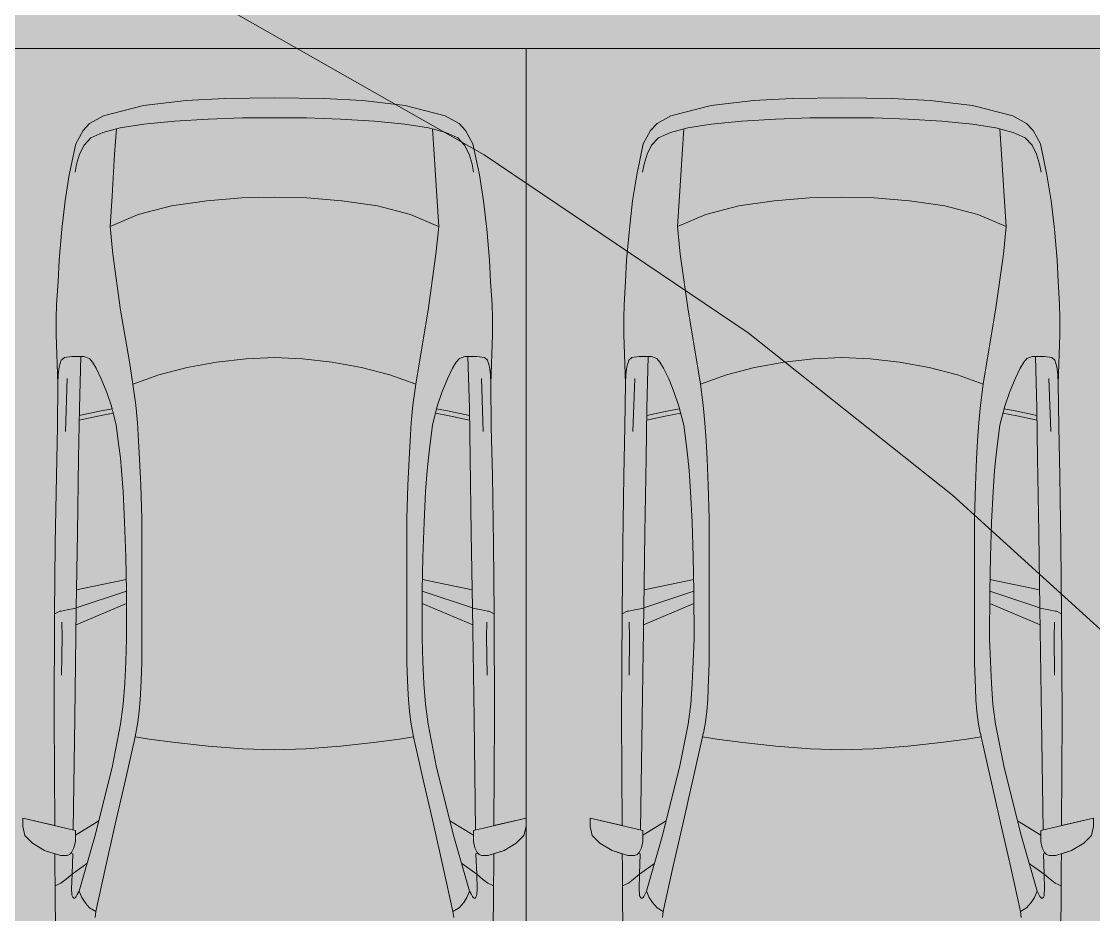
# Model space of a CAD drawing. Header units: millimetres. Extents: x 132836 to 1862386, y -330276 to -143438.
# Drawn here: x 396994 to 401457, y -269216 to -265498 of the extents above; entities that cross this region are included whole.
import ezdxf

# ---------------------------------------------------------------- set-up
doc = ezdxf.new("R2010")
doc.units = ezdxf.units.MM
doc.header["$MEASUREMENT"] = 0
doc.layers.add('Extérieur - Environnement', color=7, linetype='Continuous')
doc.layers.add('Nouveau_CN_02_00', color=7, linetype='Continuous')

msp = doc.modelspace()

# ---------------------------------------------------------------- hatches: boundary and pattern name
at = {"linetype": 'Continuous', "lineweight": 0, "true_color": 0x6f6f6f}
h = msp.add_hatch(color=8, dxfattribs=at)
h.paths.add_polyline_path([(360547.961, -295062.571), (487920.34, -293826.868), (487920.34, -270902.734), (487462.568, -270902.734), (472913.119, -271040.575), (472913.119, -163437.635), (371855.719, -163437.635), (371855.719, -271040.575), (371882.482, -271040.57), (371882.665, -272000.514, -0.40942736), (367883.201, -275935.042), (360547.961, -275935.042)])
h.paths.add_polyline_path([(377135.103, -260639.953), (373845.103, -260639.953), (373845.103, -248364.953), (373845.103, -243089.974), (373845.103, -242189.974), (377135.103, -242189.974)], flags=0)
h.paths.add_polyline_path([(380202.952, -171995.57), (431505.799, -171995.57), (464309.564, -171995.57), (464309.564, -262465.571), (462925.553, -262565.571), (438593.575, -262550.571), (437925.553, -262550.571), (436549.587, -262550.571), (436549.587, -189810.571), (412055.061, -189810.571), (412055.061, -201780.57), (412055.061, -204495.57), (415454.069, -204495.57), (415454.069, -208495.57), (415454.069, -218295.57), (405655.061, -218295.57), (405655.061, -222495.57), (415474.561, -222495.57), (415474.561, -260810.571), (380202.952, -260810.571), (380202.952, -230015.57), (380202.952, -193810.571)], flags=0)
h.paths.add_polyline_path([(381436.562, -269433.913, -0.09031866), (381558.292, -268727.623, -0.20144873), (382612.158, -267592.74, -0.10421145), (383417.525, -267415.055), (384017.498, -267409.371, -0.10404461), (384824.873, -267571.244, -0.23825546), (385983.776, -268953.318, -0.05518862), (386036.355, -269390.334), (386038.45, -269611.438), (386050.565, -270890.267), (385792.102, -271892.761, -0.26794919), (384069.602, -272909.124), (383469.629, -272914.808, -0.19371746), (382078.771, -272370.185, -0.07056876), (381728.183, -271931.262, -0.1316525), (381450.772, -270933.845)], flags=0)
h.paths.add_polyline_path([(394027.271, -275599.002, -0.4157911), (392016.505, -273599.031), (392016.505, -273452.052), (392030.007, -267377.824, -0.3805567), (394016.505, -265609.826), (394094.233, -265609.826), (394094.233, -270609.826), (409094.233, -270609.826), (409094.233, -265609.826), (414055.71, -265609.826, -0.41421356), (415555.71, -267109.826), (415555.71, -273660.699, -0.34550161), (413836.804, -275433.432)], flags=0)
h.paths.add_polyline_path([(424209.612, -271504.083, -0.13447393), (423930.467, -270484.937), (423930.467, -268984.937, -0.41421356), (425930.467, -266984.937), (426530.467, -266984.937, -0.41421356), (428530.467, -268984.937), (428530.467, -270484.937, -0.12882035), (428273.55, -271465.581, -0.27093629), (426530.467, -272484.937), (425930.467, -272484.937, -0.26498)], flags=0)
h.paths.add_polyline_path([(436562.206, -273329.325), (436569.468, -267730.336, -0.09856151), (436800.237, -266943.721), (436817.2, -266951.545, -0.258849), (438654.998, -265605.827), (438652.661, -265587.294), (439337.088, -265587.294), (439337.088, -265687.294), (439337.088, -270687.294), (469237.088, -270687.294), (469237.088, -265687.294), (470907.523, -265687.294), (472885.813, -265687.294), (472885.813, -267687.294), (472885.813, -271062.255, 0.00134576), (472885.842, -271073.021), (472896.728, -273095.233, -0.41421356), (470907.523, -275105.97), (462184.053, -275105.97, -0.00518896), (462130.957, -275116.103), (454147.511, -275196.191), (438770.531, -275253.24, -0.38655333), (436572.608, -273475.385, -0.02518922)], flags=0)

# ---------------------------------------------------------------- linework, layer by layer
at = {"color": 255, "linetype": 'Continuous', "lineweight": 5, "flags": 128}
for points in [[(399094.233, -265609.826), (396594.233, -265609.826)], [(399094.233, -265609.826), (399094.233, -270609.826)], [(401594.233, -265609.826), (399094.233, -265609.826)], [(399094.233, -270609.826), (399094.233, -265609.826)]]:
    msp.add_lwpolyline(points, dxfattribs=at)
at = {"layer": 'Extérieur - Environnement', "color": 7, "linetype": 'Continuous', "lineweight": 13}
for p, q in [((397678.983, -265827.229), (397502.044, -265848.141)), ((397502.044, -265848.141), (397678.983, -265827.229)), ((397839.112, -265818.421), (397678.983, -265827.229)), ((397678.983, -265827.229), (397839.112, -265818.421)), ((398046.555, -265815.829), (397839.112, -265818.421)), ((397839.112, -265818.421), (398046.555, -265815.829)), ((398253.999, -265818.421), (398046.555, -265815.829)), ((398253.999, -265818.421), (398046.555, -265815.829)), ((398414.128, -265827.229), (398253.999, -265818.421)), ((398414.128, -265827.229), (398253.999, -265818.421)), ((398591.067, -265848.141), (398414.128, -265827.229)), ((398591.067, -265848.141), (398414.128, -265827.229)), ((400041.481, -265827.229), (399864.542, -265848.141)), ((399864.542, -265848.141), (400041.481, -265827.229)), ((400201.61, -265818.421), (400041.481, -265827.229)), ((400041.481, -265827.229), (400201.61, -265818.421)), ((400409.054, -265815.829), (400201.61, -265818.421)), ((400201.61, -265818.421), (400409.054, -265815.829)), ((400616.497, -265818.421), (400409.054, -265815.829)), ((400616.497, -265818.421), (400409.054, -265815.829)), ((400776.626, -265827.229), (400616.497, -265818.421)), ((400776.626, -265827.229), (400616.497, -265818.421)), ((400953.565, -265848.141), (400776.626, -265827.229)), ((400953.565, -265848.141), (400776.626, -265827.229)), ((397502.044, -265848.141), (397335.019, -265890.768)), ((397335.019, -265890.768), (397502.044, -265848.141)), ((398758.091, -265890.768), (398591.067, -265848.141)), ((398758.091, -265890.768), (398591.067, -265848.141)), ((399864.542, -265848.141), (399697.518, -265890.768)), ((399697.518, -265890.768), (399864.542, -265848.141)), ((401120.59, -265890.768), (400953.565, -265848.141)), ((401120.59, -265890.768), (400953.565, -265848.141)), ((397277.423, -265922.978), (397250.561, -265951.886)), ((397250.561, -265951.886), (397277.423, -265922.978)), ((397335.019, -265890.768), (397277.423, -265922.978)), ((397277.423, -265922.978), (397335.019, -265890.768)), ((397503.092, -265925.17), (397630.321, -265912.628)), ((397630.321, -265912.628), (397770.88, -265904.21)), ((397770.88, -265904.21), (397913.429, -265899.543)), ((397913.429, -265899.543), (398046.555, -265898.228)), ((398179.682, -265899.543), (398046.555, -265898.228)), ((398322.231, -265904.21), (398179.682, -265899.543)), ((398462.79, -265912.628), (398322.231, -265904.21)), ((398590.018, -265925.17), (398462.79, -265912.628)), ((398815.687, -265922.978), (398758.091, -265890.768)), ((398815.687, -265922.978), (398758.091, -265890.768)), ((398842.55, -265951.886), (398815.687, -265922.978)), ((398842.55, -265951.886), (398815.687, -265922.978)), ((399639.922, -265922.978), (399613.059, -265951.886)), ((399613.059, -265951.886), (399639.922, -265922.978)), ((399697.518, -265890.768), (399639.922, -265922.978)), ((399639.922, -265922.978), (399697.518, -265890.768)), ((399865.591, -265925.17), (399992.819, -265912.628)), ((399992.819, -265912.628), (400133.378, -265904.21)), ((400133.378, -265904.21), (400275.927, -265899.543)), ((400275.927, -265899.543), (400409.054, -265898.228)), ((400542.18, -265899.543), (400409.054, -265898.228)), ((400684.729, -265904.21), (400542.18, -265899.543)), ((400825.288, -265912.628), (400684.729, -265904.21)), ((400952.517, -265925.17), (400825.288, -265912.628)), ((401178.186, -265922.978), (401120.59, -265890.768)), ((401178.186, -265922.978), (401120.59, -265890.768)), ((401205.048, -265951.886), (401178.186, -265922.978)), ((401205.048, -265951.886), (401178.186, -265922.978)), ((397250.561, -265951.886), (397219.91, -266006.605)), ((397219.91, -266006.605), (397250.561, -265951.886)), ((397283.192, -265982.004), (397332.87, -265959.465)), ((397404.793, -265940.611), (397332.87, -265959.465)), ((397388.828, -265944.796), (397381.696, -266049.877)), ((397404.793, -265940.611), (397503.11, -265925.168)), ((398688.318, -265940.611), (398590.001, -265925.168)), ((398688.318, -265940.611), (398760.241, -265959.465)), ((398704.283, -265944.796), (398711.414, -266049.877)), ((398809.919, -265982.004), (398760.241, -265959.465)), ((398873.201, -266006.605), (398842.55, -265951.886)), ((398873.201, -266006.605), (398842.55, -265951.886)), ((399613.059, -265951.886), (399582.408, -266006.605)), ((399582.408, -266006.605), (399613.059, -265951.886)), ((399645.69, -265982.004), (399695.368, -265959.465)), ((399767.291, -265940.611), (399695.368, -265959.465)), ((399751.326, -265944.796), (399744.195, -266049.877)), ((399767.291, -265940.611), (399865.608, -265925.168)), ((401050.816, -265940.611), (400952.499, -265925.168)), ((401050.816, -265940.611), (401122.739, -265959.465)), ((401066.781, -265944.796), (401073.913, -266049.877)), ((401172.417, -265982.004), (401122.739, -265959.465)), ((401235.699, -266006.605), (401205.048, -265951.886)), ((401235.699, -266006.605), (401205.048, -265951.886)), ((397219.91, -266006.605), (397193.015, -266135.655)), ((397193.015, -266135.655), (397219.91, -266006.605)), ((397235.708, -266050.788), (397254.571, -266012.192)), ((397254.571, -266012.192), (397283.192, -265982.004)), ((398838.54, -266012.192), (398809.919, -265982.004)), ((398857.403, -266050.788), (398838.54, -266012.192)), ((398900.096, -266135.655), (398873.201, -266006.605)), ((398900.096, -266135.655), (398873.201, -266006.605)), ((399582.408, -266006.605), (399555.513, -266135.655)), ((399555.513, -266135.655), (399582.408, -266006.605)), ((399598.206, -266050.788), (399617.069, -266012.192)), ((399617.069, -266012.192), (399645.69, -265982.004)), ((401201.038, -266012.192), (401172.417, -265982.004)), ((401219.901, -266050.788), (401201.038, -266012.192)), ((401262.594, -266135.655), (401235.699, -266006.605)), ((401262.594, -266135.655), (401235.699, -266006.605)), ((397223.428, -266091.6), (397235.708, -266050.788)), ((397381.696, -266049.877), (397370.8, -266225.535)), ((398711.414, -266049.877), (398722.31, -266225.535)), ((398869.683, -266091.6), (398857.403, -266050.788)), ((399585.926, -266091.6), (399598.206, -266050.788)), ((399744.195, -266049.877), (399733.299, -266225.535)), ((401073.913, -266049.877), (401084.809, -266225.535)), ((401232.181, -266091.6), (401219.901, -266050.788)), ((397217.031, -266125.362), (397223.428, -266091.6)), ((398876.08, -266125.362), (398869.683, -266091.6)), ((399579.529, -266125.362), (399585.926, -266091.6)), ((401238.578, -266125.362), (401232.181, -266091.6)), ((397193.015, -266135.655), (397175.721, -266244.436)), ((397193.015, -266135.655), (397175.721, -266244.436)), ((398917.39, -266244.436), (398900.096, -266135.655)), ((398900.096, -266135.655), (398917.39, -266244.436)), ((399555.513, -266135.655), (399538.219, -266244.436)), ((399555.513, -266135.655), (399538.219, -266244.436)), ((401279.888, -266244.436), (401262.594, -266135.655)), ((401262.594, -266135.655), (401279.888, -266244.436)), ((397370.8, -266225.535), (397362.509, -266351.114)), ((397911.802, -266232.471), (397765.274, -266243.793)), ((398046.555, -266229.025), (397911.802, -266232.471)), ((398046.555, -266229.025), (398181.309, -266232.471)), ((398181.309, -266232.471), (398327.837, -266243.793)), ((398722.31, -266225.535), (398730.602, -266351.114)), ((399733.299, -266225.535), (399725.007, -266351.114)), ((400274.3, -266232.471), (400127.772, -266243.793)), ((400409.054, -266229.025), (400274.3, -266232.471)), ((400409.054, -266229.025), (400543.807, -266232.471)), ((400543.807, -266232.471), (400690.335, -266243.793)), ((401084.809, -266225.535), (401093.1, -266351.114)), ((397175.722, -266244.425), (397161.898, -266362.504)), ((397175.722, -266244.425), (397161.898, -266362.504)), ((397175.721, -266244.436), (397175.722, -266244.425)), ((397617.718, -266265.635), (397479.898, -266300.677)), ((397765.274, -266243.793), (397617.718, -266265.635)), ((398327.837, -266243.793), (398475.393, -266265.635)), ((398475.393, -266265.635), (398613.213, -266300.677)), ((398917.389, -266244.425), (398931.212, -266362.504)), ((398931.212, -266362.504), (398917.39, -266244.436)), ((399538.22, -266244.425), (399524.397, -266362.504)), ((399538.22, -266244.425), (399524.397, -266362.504)), ((399538.219, -266244.436), (399538.22, -266244.425)), ((399980.216, -266265.635), (399842.396, -266300.677)), ((400127.772, -266243.793), (399980.216, -266265.635)), ((400690.335, -266243.793), (400837.891, -266265.635)), ((400837.891, -266265.635), (400975.711, -266300.677)), ((401279.887, -266244.425), (401293.711, -266362.504)), ((401293.711, -266362.504), (401279.888, -266244.436)), ((397479.898, -266300.677), (397362.577, -266351.806)), ((398613.213, -266300.677), (398730.534, -266351.806)), ((399842.396, -266300.677), (399725.075, -266351.806)), ((400975.711, -266300.677), (401093.032, -266351.806)), ((397161.898, -266362.504), (397150.376, -266490.991)), ((397150.376, -266490.991), (397161.898, -266362.504)), ((397362.509, -266351.114), (397373.85, -266467.05)), ((398730.602, -266351.114), (398719.261, -266467.05)), ((398942.735, -266490.991), (398931.212, -266362.504)), ((398942.735, -266490.991), (398931.212, -266362.504)), ((399524.397, -266362.504), (399512.874, -266490.991)), ((399512.874, -266490.991), (399524.397, -266362.504)), ((399725.007, -266351.114), (399736.348, -266467.05)), ((401093.1, -266351.114), (401081.759, -266467.05)), ((401305.233, -266490.991), (401293.711, -266362.504)), ((401305.233, -266490.991), (401293.711, -266362.504)), ((397150.376, -266490.991), (397146.58, -266580)), ((397146.58, -266580), (397150.376, -266490.991)), ((397373.85, -266467.05), (397406.649, -266699.145)), ((398719.261, -266467.05), (398686.461, -266699.145)), ((398946.531, -266580), (398942.735, -266490.991)), ((398946.531, -266580), (398942.735, -266490.991)), ((399512.874, -266490.991), (399509.078, -266580)), ((399509.078, -266580), (399512.874, -266490.991)), ((399736.348, -266467.05), (399769.148, -266699.145)), ((401081.759, -266467.05), (401048.96, -266699.145)), ((401309.029, -266580), (401305.233, -266490.991)), ((401309.029, -266580), (401305.233, -266490.991)), ((397146.58, -266580), (397140.155, -266675.753)), ((397140.155, -266675.753), (397146.58, -266580)), ((398952.956, -266675.753), (398946.531, -266580)), ((398952.956, -266675.753), (398946.531, -266580)), ((399509.078, -266580), (399502.653, -266675.753)), ((399502.653, -266675.753), (399509.078, -266580)), ((401315.454, -266675.753), (401309.029, -266580)), ((401315.454, -266675.753), (401309.029, -266580)), ((397140.155, -266675.753), (397138.39, -266733.636)), ((397138.39, -266733.636), (397140.155, -266675.753)), ((398954.721, -266733.636), (398952.956, -266675.753)), ((398954.721, -266733.636), (398952.956, -266675.753)), ((399502.653, -266675.753), (399500.888, -266733.636)), ((399500.888, -266733.636), (399502.653, -266675.753)), ((401317.219, -266733.636), (401315.454, -266675.753)), ((401317.219, -266733.636), (401315.454, -266675.753)), ((397406.649, -266699.145), (397442.822, -266914.757)), ((398686.461, -266699.145), (398650.289, -266914.757)), ((399769.148, -266699.145), (399805.32, -266914.757)), ((401048.96, -266699.145), (401012.787, -266914.757)), ((397138.39, -266733.636), (397138.346, -266802.209)), ((397138.39, -266733.636), (397138.346, -266802.209)), ((398954.765, -266802.209), (398954.721, -266733.636)), ((398954.721, -266733.636), (398954.765, -266802.209)), ((399500.888, -266733.636), (399500.844, -266802.209)), ((399500.888, -266733.636), (399500.844, -266802.209)), ((401317.263, -266802.209), (401317.219, -266733.636)), ((401317.219, -266733.636), (401317.263, -266802.209)), ((397138.346, -266802.209), (397145.607, -267005.182)), ((397145.607, -267005.182), (397138.346, -266802.209)), ((398947.504, -267005.182), (398954.765, -266802.209)), ((398947.504, -267005.182), (398954.765, -266802.209)), ((399500.844, -266802.209), (399508.105, -267005.182)), ((399508.105, -267005.182), (399500.844, -266802.209)), ((401310.002, -267005.182), (401317.263, -266802.209)), ((401310.002, -267005.182), (401317.263, -266802.209)), ((397172.3, -266896.747), (397159.599, -266907.239)), ((397203.277, -266891.975), (397172.3, -266896.747)), ((397253.891, -266893.182), (397203.277, -266891.975)), ((397234.686, -267108.099), (397240.509, -266892.863)), ((397276.366, -266900.359), (397253.891, -266893.182)), ((397289.364, -266915.534), (397276.366, -266900.359)), ((397929.02, -266901.845), (397806.337, -266915.731)), ((398046.555, -266897.126), (397929.02, -266901.845)), ((398046.555, -266897.126), (398164.091, -266901.845)), ((398164.091, -266901.845), (398286.774, -266915.731)), ((398803.747, -266915.534), (398816.745, -266900.359)), ((398816.745, -266900.359), (398839.22, -266893.182)), ((398839.22, -266893.182), (398889.833, -266891.975)), ((398858.425, -267108.099), (398852.602, -266892.863)), ((398889.833, -266891.975), (398920.811, -266896.747)), ((398920.811, -266896.747), (398933.512, -266907.239)), ((399534.798, -266896.747), (399522.097, -266907.239)), ((399565.776, -266891.975), (399534.798, -266896.747)), ((399616.389, -266893.182), (399565.776, -266891.975)), ((399597.184, -267108.099), (399603.007, -266892.863)), ((399638.864, -266900.359), (399616.389, -266893.182)), ((399651.862, -266915.534), (399638.864, -266900.359)), ((400291.518, -266901.845), (400168.835, -266915.731)), ((400409.054, -266897.126), (400291.518, -266901.845)), ((400409.054, -266897.126), (400526.589, -266901.845)), ((400526.589, -266901.845), (400649.272, -266915.731)), ((401166.245, -266915.534), (401179.243, -266900.359)), ((401179.243, -266900.359), (401201.718, -266893.182)), ((401201.718, -266893.182), (401252.332, -266891.975)), ((401220.923, -267108.099), (401215.1, -266892.863)), ((401252.332, -266891.975), (401283.309, -266896.747)), ((401283.309, -266896.747), (401296.01, -266907.239)), ((397151.194, -266935.244), (397146.88, -266966.747)), ((397159.599, -266907.239), (397151.194, -266935.244)), ((397304.258, -266941.727), (397289.364, -266915.534)), ((397325.662, -266985.75), (397304.258, -266941.727)), ((397442.822, -266914.757), (397458.035, -267007.801)), ((397683.582, -266938.334), (397565.733, -266969.199)), ((397806.337, -266915.731), (397683.582, -266938.334)), ((398286.774, -266915.731), (398409.528, -266938.334)), ((398409.528, -266938.334), (398527.378, -266969.199)), ((398650.289, -266914.757), (398635.076, -267007.801)), ((398767.448, -266985.75), (398788.853, -266941.727)), ((398788.853, -266941.727), (398803.747, -266915.534)), ((398933.512, -266907.239), (398941.917, -266935.244)), ((398941.917, -266935.244), (398946.231, -266966.747)), ((399513.692, -266935.244), (399509.378, -266966.747)), ((399522.097, -266907.239), (399513.692, -266935.244)), ((399666.756, -266941.727), (399651.862, -266915.534)), ((399688.161, -266985.75), (399666.756, -266941.727)), ((399805.32, -266914.757), (399820.533, -267007.801)), ((400046.081, -266938.334), (399928.231, -266969.199)), ((400168.835, -266915.731), (400046.081, -266938.334)), ((400649.272, -266915.731), (400772.027, -266938.334)), ((400772.027, -266938.334), (400889.876, -266969.199)), ((401012.787, -266914.757), (400997.574, -267007.801)), ((401129.947, -266985.75), (401151.351, -266941.727)), ((401151.351, -266941.727), (401166.245, -266915.534)), ((401296.01, -266907.239), (401304.415, -266935.244)), ((401304.415, -266935.244), (401308.729, -266966.747)), ((397146.88, -266966.747), (397145.607, -267005.182)), ((397184.273, -266983.945), (397176.856, -267204.725)), ((397349.077, -267043.022), (397325.662, -266985.75)), ((397565.733, -266969.199), (397458.035, -267007.801)), ((398527.378, -266969.199), (398635.076, -267007.801)), ((398744.033, -267043.022), (398767.448, -266985.75)), ((398908.838, -266983.945), (398916.255, -267204.725)), ((398946.231, -266966.747), (398947.504, -267005.182)), ((399509.378, -266966.747), (399508.105, -267005.182)), ((399546.771, -266983.945), (399539.354, -267204.725)), ((399711.576, -267043.022), (399688.161, -266985.75)), ((399928.231, -266969.199), (399820.533, -267007.801)), ((400889.876, -266969.199), (400997.574, -267007.801)), ((401106.532, -267043.022), (401129.947, -266985.75)), ((401271.336, -266983.945), (401278.753, -267204.725)), ((401308.729, -266966.747), (401310.002, -267005.182)), ((397145.607, -267005.182), (397143.393, -267185.487)), ((397143.393, -267185.487), (397145.607, -267005.182)), ((397458.035, -267007.801), (397469.707, -267095.228)), ((398635.076, -267007.801), (398623.404, -267095.228)), ((398949.718, -267185.487), (398947.504, -267005.182)), ((398949.718, -267185.487), (398947.504, -267005.182)), ((399508.105, -267005.182), (399505.891, -267185.487)), ((399505.891, -267185.487), (399508.105, -267005.182)), ((399820.533, -267007.801), (399832.205, -267095.228)), ((400997.574, -267007.801), (400985.902, -267095.228)), ((401312.216, -267185.487), (401310.002, -267005.182)), ((401312.216, -267185.487), (401310.002, -267005.182)), ((397368.407, -267099.683), (397349.077, -267043.022)), ((398724.704, -267099.683), (398744.033, -267043.022)), ((399730.905, -267099.683), (399711.576, -267043.022)), ((401087.202, -267099.683), (401106.532, -267043.022)), ((397231.753, -267315.416), (397234.686, -267108.099)), ((397234.265, -267137.834), (397318.653, -267120.602)), ((397318.38, -267139.896), (397375.795, -267128.746)), ((397318.653, -267120.602), (397371.134, -267110.411)), ((397388.241, -267177.701), (397368.407, -267099.683)), ((397469.705, -267095.211), (397476.398, -267168.735)), ((398623.406, -267095.211), (398616.713, -267168.735)), ((398704.87, -267177.701), (398724.704, -267099.683)), ((398774.731, -267139.896), (398717.316, -267128.746)), ((398774.458, -267120.602), (398721.977, -267110.411)), ((398858.846, -267137.834), (398774.458, -267120.602)), ((398861.358, -267315.416), (398858.425, -267108.099)), ((399594.251, -267315.416), (399597.184, -267108.099)), ((399596.763, -267137.834), (399681.151, -267120.602)), ((399680.878, -267139.896), (399738.293, -267128.746)), ((399681.151, -267120.602), (399733.632, -267110.411)), ((399750.739, -267177.701), (399730.905, -267099.683)), ((399832.203, -267095.211), (399838.896, -267168.735)), ((400985.904, -267095.211), (400979.211, -267168.735)), ((401067.368, -267177.701), (401087.202, -267099.683)), ((401137.229, -267139.896), (401079.814, -267128.746)), ((401136.956, -267120.602), (401084.475, -267110.411)), ((401221.344, -267137.834), (401136.956, -267120.602)), ((401223.856, -267315.416), (401220.923, -267108.099)), ((397233.992, -267157.127), (397318.38, -267139.896)), ((397476.397, -267168.721), (397481.364, -267243.196)), ((398616.714, -267168.721), (398611.747, -267243.196)), ((398859.119, -267157.127), (398774.731, -267139.896)), ((399596.49, -267157.127), (399680.878, -267139.896)), ((399838.895, -267168.721), (399843.862, -267243.196)), ((400979.212, -267168.721), (400974.245, -267243.196)), ((401221.617, -267157.127), (401137.229, -267139.896)), ((397143.393, -267185.487), (397139.044, -267388.698)), ((397143.393, -267185.487), (397139.044, -267388.698)), ((397399.65, -267265.192), (397388.241, -267177.701)), ((398693.461, -267265.192), (398704.87, -267177.701)), ((398954.067, -267388.698), (398949.718, -267185.487)), ((398949.718, -267185.487), (398954.067, -267388.698)), ((399505.891, -267185.487), (399501.542, -267388.698)), ((399505.891, -267185.487), (399501.542, -267388.698)), ((399762.148, -267265.192), (399750.739, -267177.701)), ((401055.959, -267265.192), (401067.368, -267177.701)), ((401316.565, -267388.698), (401312.216, -267185.487)), ((401312.216, -267185.487), (401316.565, -267388.698)), ((397481.364, -267243.192), (397485.767, -267319.989)), ((398611.747, -267243.192), (398607.344, -267319.989)), ((399843.862, -267243.192), (399848.265, -267319.989)), ((400974.245, -267243.192), (400969.842, -267319.989)), ((397405.497, -267314.77), (397399.65, -267265.192)), ((398687.614, -267314.77), (398693.461, -267265.192)), ((399767.995, -267314.77), (399762.148, -267265.192)), ((401050.112, -267314.77), (401055.959, -267265.192)), ((397226.793, -267626.213), (397231.753, -267315.416)), ((397410.591, -267366.608), (397405.497, -267314.77)), ((397485.767, -267319.979), (397490.532, -267428.1)), ((398607.344, -267319.979), (398602.579, -267428.1)), ((398682.52, -267366.608), (398687.614, -267314.77)), ((398866.318, -267626.213), (398861.358, -267315.416)), ((399589.291, -267626.213), (399594.251, -267315.416)), ((399773.089, -267366.608), (399767.995, -267314.77)), ((399848.265, -267319.979), (399853.03, -267428.1)), ((400969.842, -267319.979), (400965.077, -267428.1)), ((401045.018, -267366.608), (401050.112, -267314.77)), ((401228.816, -267626.213), (401223.856, -267315.416)), ((397139.044, -267388.698), (397134.258, -267671.932)), ((397139.044, -267388.698), (397134.258, -267671.932)), ((397416.828, -267454.622), (397410.591, -267366.608)), ((398676.283, -267454.622), (398682.52, -267366.608)), ((398958.853, -267671.932), (398954.067, -267388.698)), ((398954.067, -267388.698), (398958.853, -267671.932)), ((399501.542, -267388.698), (399496.756, -267671.932)), ((399501.542, -267388.698), (399496.756, -267671.932)), ((399779.326, -267454.622), (399773.089, -267366.608)), ((401038.781, -267454.622), (401045.018, -267366.608)), ((401321.351, -267671.932), (401316.565, -267388.698)), ((401316.565, -267388.698), (401321.351, -267671.932)), ((397490.532, -267428.096), (397494.503, -267565.617)), ((398602.579, -267428.096), (398598.608, -267565.617)), ((399853.03, -267428.096), (399857.001, -267565.617)), ((400965.077, -267428.096), (400961.106, -267565.617)), ((397423.215, -267582.751), (397416.828, -267454.622)), ((398669.896, -267582.751), (398676.283, -267454.622)), ((399785.713, -267582.751), (399779.326, -267454.622)), ((401032.394, -267582.751), (401038.781, -267454.622)), ((397494.503, -267565.617), (397494.541, -268168.583)), ((398598.608, -267565.617), (398598.569, -268168.583)), ((399857.001, -267565.617), (399857.04, -268168.583)), ((400961.106, -267565.617), (400961.068, -268168.583)), ((397428.215, -267725.992), (397423.215, -267582.751)), ((398664.896, -267725.992), (398669.896, -267582.751)), ((399790.713, -267725.992), (399785.713, -267582.751)), ((401027.394, -267725.992), (401032.394, -267582.751)), ((397221.832, -267940.513), (397226.793, -267626.213)), ((398871.278, -267940.513), (398866.318, -267626.213)), ((399584.331, -267940.513), (399589.291, -267626.213)), ((401233.777, -267940.513), (401228.816, -267626.213)), ((397134.258, -267671.932), (397131.74, -267963.179)), ((397134.258, -267671.932), (397131.74, -267963.179)), ((398961.371, -267963.179), (398958.853, -267671.932)), ((398958.853, -267671.932), (398961.371, -267963.179)), ((399496.756, -267671.932), (399494.238, -267963.179)), ((399496.756, -267671.932), (399494.238, -267963.179)), ((401323.869, -267963.179), (401321.351, -267671.932)), ((401321.351, -267671.932), (401323.869, -267963.179)), ((397430.638, -267869.522), (397428.215, -267725.992)), ((398662.473, -267869.522), (398664.896, -267725.992)), ((399793.136, -267869.522), (399790.713, -267725.992)), ((401024.971, -267869.522), (401027.394, -267725.992)), ((397223.049, -267863.438), (397429.82, -267821.075)), ((398870.062, -267863.438), (398663.291, -267821.075)), ((399585.547, -267863.438), (399792.318, -267821.075)), ((401232.56, -267863.438), (401025.789, -267821.075)), ((397430.638, -267869.522), (397221.85, -267939.422)), ((397431.177, -268067.536), (397430.638, -267869.522)), ((398661.934, -268067.536), (398662.473, -267869.522)), ((398662.473, -267869.522), (398871.261, -267939.422)), ((399793.136, -267869.522), (399584.348, -267939.422)), ((399793.675, -268067.536), (399793.136, -267869.522)), ((401024.432, -268067.536), (401024.971, -267869.522)), ((401024.971, -267869.522), (401233.759, -267939.422)), ((397220.861, -268009.492), (397430.778, -267921.066)), ((398872.25, -268009.492), (398662.333, -267921.066)), ((399583.359, -268009.492), (399793.276, -267921.066)), ((401234.748, -268009.492), (401024.831, -267921.066)), ((397131.74, -267963.179), (397129.772, -268396.057)), ((397129.772, -268396.057), (397131.74, -267963.179)), ((397131.74, -267963.179), (397153.449, -267953.414)), ((397153.449, -267953.414), (397155.404, -267952.848)), ((397155.404, -267952.848), (397158.662, -267952.153)), ((397158.662, -267952.153), (397184.575, -267947.497)), ((397184.575, -267947.497), (397221.832, -267940.513)), ((397221.832, -267940.513), (397215.394, -268397.667)), ((398871.278, -267940.513), (398877.717, -268397.667)), ((398908.535, -267947.497), (398871.278, -267940.513)), ((398934.449, -267952.153), (398908.535, -267947.497)), ((398937.707, -267952.848), (398934.449, -267952.153)), ((398939.662, -267953.414), (398937.707, -267952.848)), ((398961.371, -267963.179), (398939.662, -267953.414)), ((398963.339, -268396.057), (398961.371, -267963.179)), ((398963.339, -268396.057), (398961.371, -267963.179)), ((399494.238, -267963.179), (399492.27, -268396.057)), ((399492.27, -268396.057), (399494.238, -267963.179)), ((399494.238, -267963.179), (399515.947, -267953.414)), ((399515.947, -267953.414), (399517.902, -267952.848)), ((399517.902, -267952.848), (399521.16, -267952.153)), ((399521.16, -267952.153), (399547.074, -267947.497)), ((399547.074, -267947.497), (399584.331, -267940.513)), ((399584.331, -267940.513), (399577.892, -268397.667)), ((401233.777, -267940.513), (401240.215, -268397.667)), ((401271.034, -267947.497), (401233.777, -267940.513)), ((401296.947, -267952.153), (401271.034, -267947.497)), ((401300.205, -267952.848), (401296.947, -267952.153)), ((401302.16, -267953.414), (401300.205, -267952.848)), ((401323.869, -267963.179), (401302.16, -267953.414)), ((401325.837, -268396.057), (401323.869, -267963.179)), ((401325.837, -268396.057), (401323.869, -267963.179)), ((397161.634, -267998.102), (397163.133, -268059.366)), ((398931.476, -267998.102), (398929.978, -268059.366)), ((399524.133, -267998.102), (399525.631, -268059.366)), ((401293.975, -267998.102), (401292.476, -268059.366)), ((397163.133, -268059.366), (397160.557, -268218.695)), ((398929.978, -268059.366), (398932.554, -268218.695)), ((399525.631, -268059.366), (399523.055, -268218.695)), ((401292.476, -268059.366), (401295.052, -268218.695)), ((397428.026, -268161.626), (397431.177, -268067.536)), ((398665.085, -268161.626), (398661.934, -268067.536)), ((399790.524, -268161.626), (399793.675, -268067.536)), ((401027.583, -268161.626), (401024.432, -268067.536)), ((397423.831, -268254.25), (397428.026, -268161.626)), ((397494.541, -268168.583), (397490.705, -268272.869)), ((398598.569, -268168.583), (398602.406, -268272.869)), ((398669.28, -268254.25), (398665.085, -268161.626)), ((399786.329, -268254.25), (399790.524, -268161.626)), ((399857.04, -268168.583), (399853.203, -268272.869)), ((400961.068, -268168.583), (400964.904, -268272.869)), ((401031.778, -268254.25), (401027.583, -268161.626)), ((397417.732, -268340.402), (397423.831, -268254.25)), ((397490.705, -268272.861), (397488.171, -268322.037)), ((398602.406, -268272.861), (398604.94, -268322.037)), ((398675.379, -268340.402), (398669.28, -268254.25)), ((399780.23, -268340.402), (399786.329, -268254.25)), ((399853.203, -268272.861), (399850.669, -268322.037)), ((400964.904, -268272.861), (400967.438, -268322.037)), ((401037.877, -268340.402), (401031.778, -268254.25)), ((397488.172, -268322.021), (397484.373, -268369.172)), ((398604.939, -268322.021), (398608.737, -268369.172)), ((399850.67, -268322.021), (399846.872, -268369.172)), ((400967.437, -268322.021), (400971.236, -268369.172)), ((397406.586, -268423.653), (397417.732, -268340.402)), ((397484.375, -268369.15), (397478.552, -268415.392)), ((398608.736, -268369.15), (398614.559, -268415.392)), ((398686.525, -268423.653), (398675.379, -268340.402)), ((399769.084, -268423.653), (399780.23, -268340.402)), ((399846.873, -268369.15), (399841.05, -268415.392)), ((400971.234, -268369.15), (400977.057, -268415.392)), ((401049.023, -268423.653), (401037.877, -268340.402)), ((397129.772, -268396.057), (397132.25, -268845.441)), ((397132.25, -268845.441), (397129.772, -268396.057)), ((397215.394, -268397.667), (397208.947, -268863.714)), ((397371.17, -268603.04), (397406.586, -268423.653)), ((397478.552, -268415.392), (397470.122, -268460.76)), ((398614.559, -268415.392), (398622.989, -268460.76)), ((398721.941, -268603.04), (398686.525, -268423.653)), ((398877.717, -268397.667), (398884.164, -268863.714)), ((398960.861, -268845.441), (398963.339, -268396.057)), ((398960.861, -268845.441), (398963.339, -268396.057)), ((399492.27, -268396.057), (399494.748, -268845.441)), ((399494.748, -268845.441), (399492.27, -268396.057)), ((399577.892, -268397.667), (399571.445, -268863.714)), ((399733.668, -268603.04), (399769.084, -268423.653)), ((399841.05, -268415.392), (399832.62, -268460.76)), ((400977.057, -268415.392), (400985.487, -268460.76)), ((401084.439, -268603.04), (401049.023, -268423.653)), ((401240.215, -268397.667), (401246.662, -268863.714)), ((401323.359, -268845.441), (401325.837, -268396.057)), ((401323.359, -268845.441), (401325.837, -268396.057)), ((397466.822, -268475.566), (397469.9, -268461.25)), ((397469.9, -268461.25), (397470.208, -268460.57)), ((398623.211, -268461.25), (398622.903, -268460.57)), ((398626.289, -268475.566), (398623.211, -268461.25)), ((399829.32, -268475.566), (399832.398, -268461.25)), ((399832.398, -268461.25), (399832.706, -268460.57)), ((400985.709, -268461.25), (400985.401, -268460.57)), ((400988.787, -268475.566), (400985.709, -268461.25)), ((397466.822, -268475.566), (397426.664, -268655.526)), ((397466.822, -268475.566), (397525.792, -268485.628)), ((397525.792, -268485.628), (397634.409, -268499.786)), ((397634.409, -268499.786), (397771.493, -268514.384)), ((398458.702, -268499.786), (398321.618, -268514.384)), ((398567.319, -268485.628), (398458.702, -268499.786)), ((398626.289, -268475.566), (398567.319, -268485.628)), ((398626.289, -268475.566), (398666.447, -268655.526)), ((399829.32, -268475.566), (399789.162, -268655.526)), ((399829.32, -268475.566), (399888.29, -268485.628)), ((399888.29, -268485.628), (399996.907, -268499.786)), ((399996.907, -268499.786), (400133.991, -268514.384)), ((400821.2, -268499.786), (400684.116, -268514.384)), ((400929.817, -268485.628), (400821.2, -268499.786)), ((400988.787, -268475.566), (400929.817, -268485.628)), ((400988.787, -268475.566), (401028.945, -268655.526)), ((397771.493, -268514.384), (397915.938, -268525.771)), ((397915.938, -268525.771), (398046.555, -268530.294)), ((398177.173, -268525.771), (398046.555, -268530.294)), ((398321.618, -268514.384), (398177.173, -268525.771)), ((400133.991, -268514.384), (400278.436, -268525.771)), ((400278.436, -268525.771), (400409.054, -268530.294)), ((400539.671, -268525.771), (400409.054, -268530.294)), ((400684.116, -268514.384), (400539.671, -268525.771)), ((397298.97, -268890.783), (397371.17, -268603.04)), ((398794.141, -268890.783), (398721.941, -268603.04)), ((399661.468, -268890.783), (399733.668, -268603.04)), ((401156.639, -268890.783), (401084.439, -268603.04)), ((397426.664, -268655.526), (397384.484, -268840.117)), ((398666.447, -268655.526), (398708.627, -268840.117)), ((399789.162, -268655.526), (399746.982, -268840.117)), ((401028.945, -268655.526), (401071.125, -268840.117)), ((397132.25, -268845.441), (396998.878, -268814.641)), ((396998.878, -268814.641), (396998.878, -268848.929)), ((396998.878, -268814.641), (397170.913, -268854.37)), ((396998.878, -268814.641), (396998.878, -268848.929)), ((397315.344, -268825.526), (397218.162, -268886.011)), ((398777.767, -268825.526), (398874.949, -268886.011)), ((399094.233, -268814.641), (398922.198, -268854.37)), ((399094.233, -268814.641), (398960.861, -268845.441)), ((399094.233, -268848.929), (399094.233, -268814.641)), ((399094.233, -268814.641), (399094.233, -268848.929)), ((399494.748, -268845.441), (399361.376, -268814.641)), ((399361.376, -268814.641), (399361.376, -268848.929)), ((399361.376, -268814.641), (399533.411, -268854.37)), ((399361.376, -268814.641), (399361.376, -268848.929)), ((399677.842, -268825.526), (399580.66, -268886.011)), ((401140.265, -268825.526), (401237.447, -268886.011)), ((401456.731, -268814.641), (401284.696, -268854.37)), ((401456.731, -268814.641), (401323.359, -268845.441)), ((401456.731, -268848.929), (401456.731, -268814.641)), ((401456.731, -268814.641), (401456.731, -268848.929)), ((396998.878, -268848.929), (397007.738, -268887.061)), ((397007.738, -268887.061), (396998.878, -268848.929)), ((397170.913, -268854.37), (397194.042, -268859.874)), ((397194.042, -268859.874), (397218.162, -268866.089)), ((397218.162, -268866.089), (397218.162, -268911.236)), ((397384.484, -268840.117), (397343.334, -269020.407)), ((398708.627, -268840.117), (398749.777, -269020.407)), ((398899.069, -268859.874), (398874.949, -268866.089)), ((398874.949, -268866.089), (398874.949, -268911.236)), ((398922.198, -268854.37), (398899.069, -268859.874)), ((399085.373, -268887.061), (399094.233, -268848.929)), ((399085.373, -268887.061), (399094.233, -268848.929)), ((399361.376, -268848.929), (399370.236, -268887.061)), ((399370.236, -268887.061), (399361.376, -268848.929)), ((399533.411, -268854.37), (399556.54, -268859.874)), ((399556.54, -268859.874), (399580.66, -268866.089)), ((399580.66, -268866.089), (399580.66, -268911.236)), ((399746.982, -268840.117), (399705.832, -269020.407)), ((401071.125, -268840.117), (401112.275, -269020.407)), ((401261.567, -268859.874), (401237.447, -268866.089)), ((401237.447, -268866.089), (401237.447, -268911.236)), ((401284.696, -268854.37), (401261.567, -268859.874)), ((401447.871, -268887.061), (401456.731, -268848.929)), ((401447.871, -268887.061), (401456.731, -268848.929)), ((397007.738, -268887.061), (397039.596, -268919.021)), ((397039.596, -268919.021), (397007.738, -268887.061)), ((397218.162, -268911.236), (397212.151, -268937.763)), ((397298.97, -268890.783), (397233.556, -269117.89)), ((398794.141, -268890.783), (398859.555, -269117.89)), ((398874.949, -268911.236), (398880.96, -268937.763)), ((399053.515, -268919.021), (399085.373, -268887.061)), ((399053.515, -268919.021), (399085.373, -268887.061)), ((399370.236, -268887.061), (399402.094, -268919.021)), ((399402.094, -268919.021), (399370.236, -268887.061)), ((399580.66, -268911.236), (399574.649, -268937.763)), ((399661.468, -268890.783), (399596.054, -269117.89)), ((401156.639, -268890.783), (401222.053, -269117.89)), ((401237.447, -268911.236), (401243.458, -268937.763)), ((401416.013, -268919.021), (401447.871, -268887.061)), ((401416.013, -268919.021), (401447.871, -268887.061)), ((397039.596, -268919.021), (397090.136, -268948.512)), ((397090.136, -268948.512), (397039.596, -268919.021)), ((397090.136, -268948.512), (397132.65, -268962.73)), ((397156.112, -268970.577), (397090.136, -268948.512)), ((397202.343, -268957.87), (397194.268, -268965.404)), ((397212.151, -268937.763), (397202.343, -268957.87)), ((398880.96, -268937.763), (398890.768, -268957.87)), ((398890.768, -268957.87), (398898.843, -268965.404)), ((398936.999, -268970.577), (399002.975, -268948.512)), ((398960.461, -268962.73), (399002.975, -268948.512)), ((399002.975, -268948.512), (399053.515, -268919.021)), ((399002.975, -268948.512), (399053.515, -268919.021)), ((399402.094, -268919.021), (399452.634, -268948.512)), ((399452.634, -268948.512), (399402.094, -268919.021)), ((399452.634, -268948.512), (399495.148, -268962.73)), ((399518.61, -268970.577), (399452.634, -268948.512)), ((399564.841, -268957.87), (399556.766, -268965.404)), ((399574.649, -268937.763), (399564.841, -268957.87)), ((401243.458, -268937.763), (401253.266, -268957.87)), ((401253.266, -268957.87), (401261.341, -268965.404)), ((401299.497, -268970.577), (401365.473, -268948.512)), ((401322.959, -268962.73), (401365.473, -268948.512)), ((401365.473, -268948.512), (401416.013, -268919.021)), ((401365.473, -268948.512), (401416.013, -268919.021)), ((397132.65, -268962.73), (397132.907, -269018.139)), ((397132.907, -269018.139), (397132.65, -268962.73)), ((397184.096, -268970.511), (397156.112, -268970.577)), ((397194.268, -268965.404), (397184.096, -268970.511)), ((397207.22, -268963.547), (397200.015, -268960.041)), ((397207.22, -268963.547), (397204.251, -269048.085)), ((397266.399, -269003.863), (397204.251, -269048.085)), ((398826.712, -269003.863), (398888.86, -269048.085)), ((398885.891, -268963.547), (398893.096, -268960.041)), ((398885.891, -268963.547), (398888.86, -269048.085)), ((398898.843, -268965.404), (398909.015, -268970.511)), ((398909.015, -268970.511), (398936.999, -268970.577)), ((398960.204, -269018.139), (398960.461, -268962.73)), ((398960.204, -269018.139), (398960.461, -268962.73)), ((399495.148, -268962.73), (399495.405, -269018.139)), ((399495.405, -269018.139), (399495.148, -268962.73)), ((399546.594, -268970.511), (399518.61, -268970.577)), ((399556.766, -268965.404), (399546.594, -268970.511)), ((399569.718, -268963.547), (399562.513, -268960.041)), ((399569.718, -268963.547), (399566.749, -269048.085)), ((399628.897, -269003.863), (399566.749, -269048.085)), ((401189.21, -269003.863), (401251.358, -269048.085)), ((401248.389, -268963.547), (401255.594, -268960.041)), ((401248.389, -268963.547), (401251.358, -269048.085)), ((401261.341, -268965.404), (401271.513, -268970.511)), ((401271.513, -268970.511), (401299.497, -268970.577)), ((401322.702, -269018.139), (401322.959, -268962.73)), ((401322.702, -269018.139), (401322.959, -268962.73)), ((397132.907, -269018.139), (397133.959, -269096.19)), ((397132.907, -269018.139), (397133.959, -269096.19)), ((397204.251, -269048.085), (397179.39, -269068.108)), ((397204.251, -269048.085), (397202.417, -269109.46)), ((397343.334, -269020.407), (397303.169, -269203.417)), ((398749.777, -269020.407), (398789.942, -269203.417)), ((398888.86, -269048.085), (398913.721, -269068.108)), ((398888.86, -269048.085), (398890.694, -269109.46)), ((398959.152, -269096.19), (398960.204, -269018.139)), ((398960.204, -269018.139), (398959.152, -269096.19)), ((399495.405, -269018.139), (399496.457, -269096.19)), ((399495.405, -269018.139), (399496.457, -269096.19)), ((399566.749, -269048.085), (399541.888, -269068.108)), ((399566.749, -269048.085), (399564.915, -269109.46)), ((399705.832, -269020.407), (399665.667, -269203.417)), ((401112.275, -269020.407), (401152.44, -269203.417)), ((401251.358, -269048.085), (401276.219, -269068.108)), ((401251.358, -269048.085), (401253.192, -269109.46)), ((401321.65, -269096.19), (401322.702, -269018.139)), ((401322.702, -269018.139), (401321.65, -269096.19)), ((397157.794, -269084.584), (397133.959, -269096.19)), ((397179.39, -269068.108), (397157.794, -269084.584)), ((398913.721, -269068.108), (398935.317, -269084.584)), ((398935.317, -269084.584), (398959.152, -269096.19)), ((399520.292, -269084.584), (399496.457, -269096.19)), ((399541.888, -269068.108), (399520.292, -269084.584)), ((401276.219, -269068.108), (401297.815, -269084.584)), ((401297.815, -269084.584), (401321.65, -269096.19)), ((397133.959, -269096.19), (397138.11, -269751.346)), ((397133.959, -269096.19), (397138.11, -269751.346)), ((397202.417, -269109.46), (397203.696, -269132.476)), ((397203.696, -269132.476), (397204.734, -269138.231)), ((397204.734, -269138.231), (397207.656, -269143.895)), ((397221.854, -269140.094), (397226.202, -269131.807)), ((397226.207, -269131.807), (397233.556, -269117.89)), ((397233.556, -269117.89), (397245.001, -269144.333)), ((398859.555, -269117.89), (398848.11, -269144.333)), ((398866.904, -269131.807), (398859.555, -269117.89)), ((398871.257, -269140.094), (398866.909, -269131.807)), ((398888.377, -269138.231), (398885.454, -269143.895)), ((398889.415, -269132.476), (398888.377, -269138.231)), ((398890.694, -269109.46), (398889.415, -269132.476)), ((398955.001, -269751.346), (398959.152, -269096.19)), ((398959.152, -269096.19), (398955.001, -269751.346)), ((399496.457, -269096.19), (399500.608, -269751.346)), ((399496.457, -269096.19), (399500.608, -269751.346)), ((399564.915, -269109.46), (399566.194, -269132.476)), ((399566.194, -269132.476), (399567.232, -269138.231)), ((399567.232, -269138.231), (399570.155, -269143.895)), ((399584.352, -269140.094), (399588.7, -269131.807)), ((399588.705, -269131.807), (399596.054, -269117.89)), ((399596.054, -269117.89), (399607.499, -269144.333)), ((401222.053, -269117.89), (401210.608, -269144.333)), ((401229.402, -269131.807), (401222.053, -269117.89)), ((401233.755, -269140.094), (401229.407, -269131.807)), ((401250.875, -269138.231), (401247.953, -269143.895)), ((401251.913, -269132.476), (401250.875, -269138.231)), ((401253.192, -269109.46), (401251.913, -269132.476)), ((401317.499, -269751.346), (401321.65, -269096.19)), ((401321.65, -269096.19), (401317.499, -269751.346)), ((397211.117, -269146.967), (397207.656, -269143.895)), ((397214.866, -269147.001), (397211.117, -269146.967)), ((397218.763, -269144.454), (397214.866, -269147.001)), ((397218.763, -269144.454), (397221.854, -269140.094)), ((397245.001, -269144.333), (397258.345, -269165.841)), ((397258.345, -269165.841), (397267.541, -269177.038)), ((397267.541, -269177.038), (397277.261, -269187.476)), ((398825.57, -269177.038), (398815.85, -269187.476)), ((398834.766, -269165.841), (398825.57, -269177.038)), ((398848.11, -269144.333), (398834.766, -269165.841)), ((398874.348, -269144.454), (398871.257, -269140.094)), ((398874.348, -269144.454), (398878.245, -269147.001)), ((398878.245, -269147.001), (398881.994, -269146.967)), ((398881.994, -269146.967), (398885.454, -269143.895)), ((399573.615, -269146.967), (399570.155, -269143.895)), ((399577.364, -269147.001), (399573.615, -269146.967)), ((399581.261, -269144.454), (399577.364, -269147.001)), ((399581.261, -269144.454), (399584.352, -269140.094)), ((399607.499, -269144.333), (399620.843, -269165.841)), ((399620.843, -269165.841), (399630.039, -269177.038)), ((399630.039, -269177.038), (399639.759, -269187.476)), ((401188.068, -269177.038), (401178.348, -269187.476)), ((401197.264, -269165.841), (401188.068, -269177.038)), ((401210.608, -269144.333), (401197.264, -269165.841)), ((401236.846, -269144.454), (401233.755, -269140.094)), ((401236.846, -269144.454), (401240.743, -269147.001)), ((401240.743, -269147.001), (401244.492, -269146.967)), ((401244.492, -269146.967), (401247.953, -269143.895)), ((397277.261, -269187.476), (397303.169, -269203.417)), ((397303.169, -269203.417), (397299.879, -269228.342)), ((397303.182, -269203.417), (397303.169, -269203.417)), ((398789.929, -269203.417), (398789.942, -269203.417)), ((398815.85, -269187.476), (398789.942, -269203.417)), ((398789.942, -269203.417), (398793.232, -269228.342)), ((399639.759, -269187.476), (399665.667, -269203.417)), ((399665.667, -269203.417), (399662.377, -269228.342)), ((399665.68, -269203.417), (399665.667, -269203.417)), ((401152.427, -269203.417), (401152.44, -269203.417)), ((401178.348, -269187.476), (401152.44, -269203.417)), ((401152.44, -269203.417), (401155.73, -269228.342))]:
    msp.add_line(p, q, dxfattribs=at)
at = {"layer": 'Nouveau_CN_02_00', "color": 8, "linetype": 'Continuous', "lineweight": 5, "flags": 128}
msp.add_lwpolyline([(393405.778, -263405.28), (395685.803, -264362.27), (397499.385, -265243.626), (398919.388, -266052.97), (400018.677, -266793.924), (400870.115, -267470.109), (401546.566, -268085.145), (402120.894, -268642.655), (402665.965, -269146.26), (403240.808, -269600.948), (403849.13, -270017.179), (404480.8, -270406.78)], dxfattribs=at)

doc.saveas('drawing.dxf')
